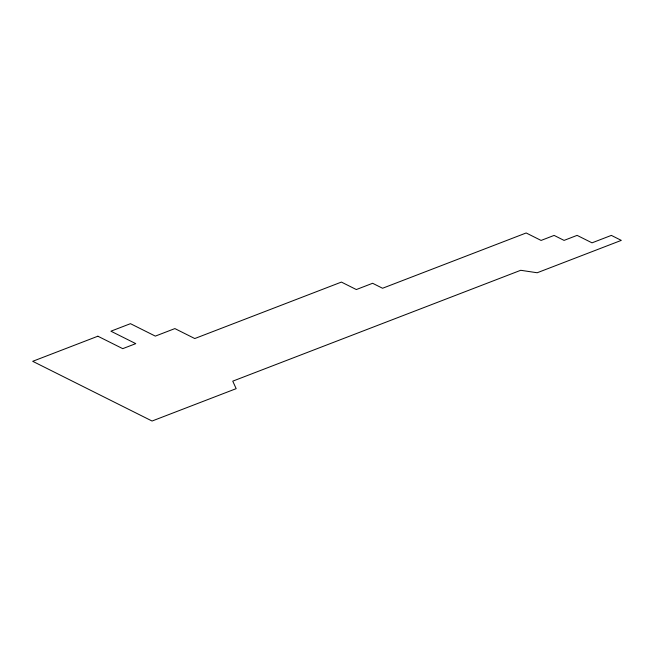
<?xml version="1.0" encoding="UTF-8"?>
<svg xmlns="http://www.w3.org/2000/svg" width="654" height="654" viewBox="0 0 654 654"><rect width="100%" height="100%" fill="white"/><g stroke="black" fill="none" stroke-linecap="round" stroke-linejoin="round"><path stroke-width="0.98" d="M97.871 336.213L32.7 361.31L152.063 421.029L236.176 388.648L232.75 381.159L520.723 270.29L537.187 272.759L621.3 240.378L611.351 235.399L592.017 242.838L577.098 235.375L564.067 240.394L554.118 235.415L541.087 240.435L526.168 232.971L382.565 288.259L372.617 283.28L356.324 289.55L341.404 282.087L194.769 338.543L174.88 328.586L155.325 336.115L130.457 323.673L110.91 331.194L135.77 343.636L122.739 348.656L97.871 336.213"/></g></svg>
